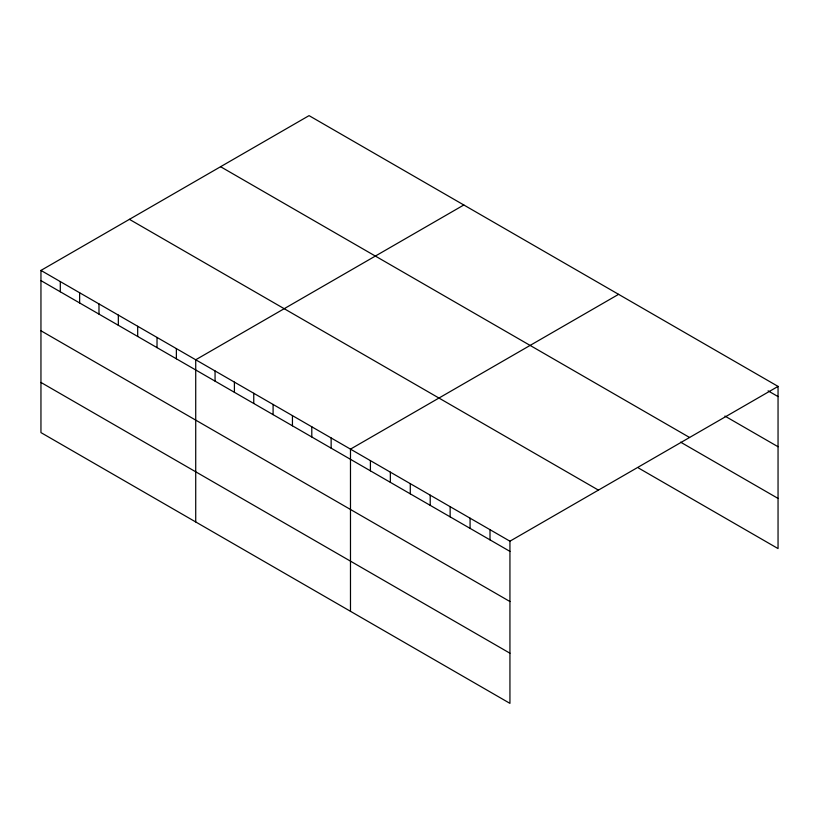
<?xml version="1.0" encoding="UTF-8"?>
<svg xmlns="http://www.w3.org/2000/svg" width="819" height="819" viewBox="0 0 819 819"><rect width="100%" height="100%" fill="white"/><g stroke="black" fill="none" stroke-linecap="round" stroke-linejoin="round"><path stroke-width="1.23" d="M40.95 270.424L509.94 541.195L509.94 703.367L40.95 432.596L40.95 270.424L309.06 115.633L778.05 386.404L778.05 548.576L638.523 468.018M463.83 204.985L195.721 359.776L195.721 521.949M618.591 294.338L350.481 449.129L350.481 611.302M509.94 541.195L778.05 386.404M768.089 390.837L778.05 396.591M724.897 416.062L778.05 446.744M220.587 166.718L689.578 437.479M680.599 442.158L778.05 498.423M129.422 219.338L598.413 490.11M40.95 280.61L509.94 551.382M40.95 330.763L509.94 601.535M40.95 382.442L509.94 653.214M490.008 529.688L490.008 539.875M470.075 518.181L470.075 528.368M450.143 506.674L450.143 516.861M430.21 495.167L430.21 505.354M410.278 483.65L410.278 493.847M390.346 472.143L390.346 482.34M370.413 460.636L370.413 470.833M331.142 437.96L331.142 448.147M311.793 426.791L311.793 436.977M292.444 415.622L292.444 425.808M273.096 404.453L273.096 414.639M253.757 393.284L253.757 403.47M234.408 382.115L234.408 392.301M215.059 370.946L215.059 381.132M176.372 348.607L176.372 358.794M157.023 337.438L157.023 347.625M137.684 326.269L137.684 336.455M118.335 315.1L118.335 325.286M98.986 303.931L98.986 314.117M79.638 292.762L79.638 302.948M60.299 281.593L60.299 291.779"/></g></svg>
